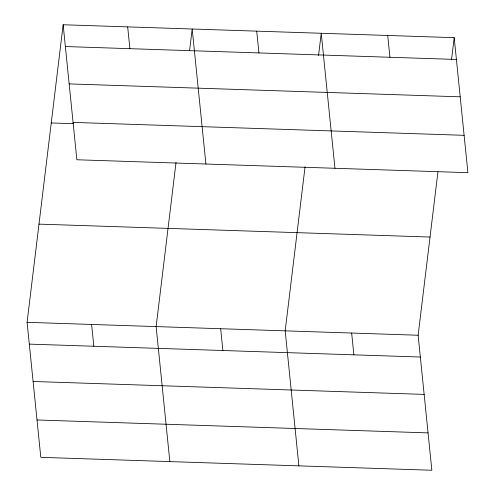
<?xml version="1.0" encoding="UTF-8"?>
<svg xmlns="http://www.w3.org/2000/svg" width="495" height="495" viewBox="0 0 495 495"><rect width="100%" height="100%" fill="white"/><g stroke="black" fill="none" stroke-linecap="round" stroke-linejoin="round"><path stroke-width="0.74" d="M437.933 171.889L418.133 335.239L431.85 470.25L40.807 457.337L27.089 322.325L63.15 24.75L454.193 37.663L467.911 172.675L76.867 159.761L63.15 24.75M176.022 162.471L156.135 326.589L169.847 461.6M189.591 50.496L192.196 29.013L205.908 164.024M305.069 166.735L285.182 330.846L298.893 465.857M318.545 55.52L321.243 33.276L334.954 168.281M451.502 59.914L454.193 37.663M65.365 46.542L456.409 59.462M69.158 83.903L460.208 96.822M73.068 122.401L464.112 135.314M51.251 122.952L73.526 123.688M38.987 224.124L430.037 237.043M27.089 322.325L418.133 335.239M29.304 344.118L420.348 357.031M33.097 381.478L424.147 394.397M37.007 419.977L428.051 432.89M387.721 35.467L389.93 57.265M351.66 333.042L353.869 354.841M256.719 31.142L258.935 52.94M220.659 328.717L222.874 350.51M127.673 26.878L129.888 48.677M91.612 324.454L93.827 346.253"/></g></svg>
